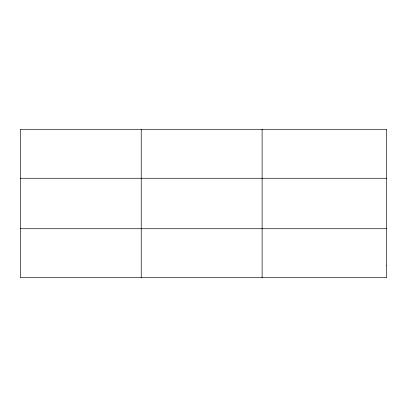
<?xml version="1.0" encoding="UTF-8"?>
<svg xmlns="http://www.w3.org/2000/svg" width="407" height="407" viewBox="0 0 407 407"><rect width="100%" height="100%" fill="white"/><g stroke="black" fill="none" stroke-linecap="round" stroke-linejoin="round"><path stroke-width="0.61" d="M141.229 277.706L141.229 129.294M262.108 277.706L262.108 129.294M20.35 178.271L386.65 178.271M20.35 228.729L386.65 228.729M386.65 265.461L386.65 277.706L20.35 277.706L20.35 129.294L386.65 129.294L386.65 265.461"/></g></svg>
